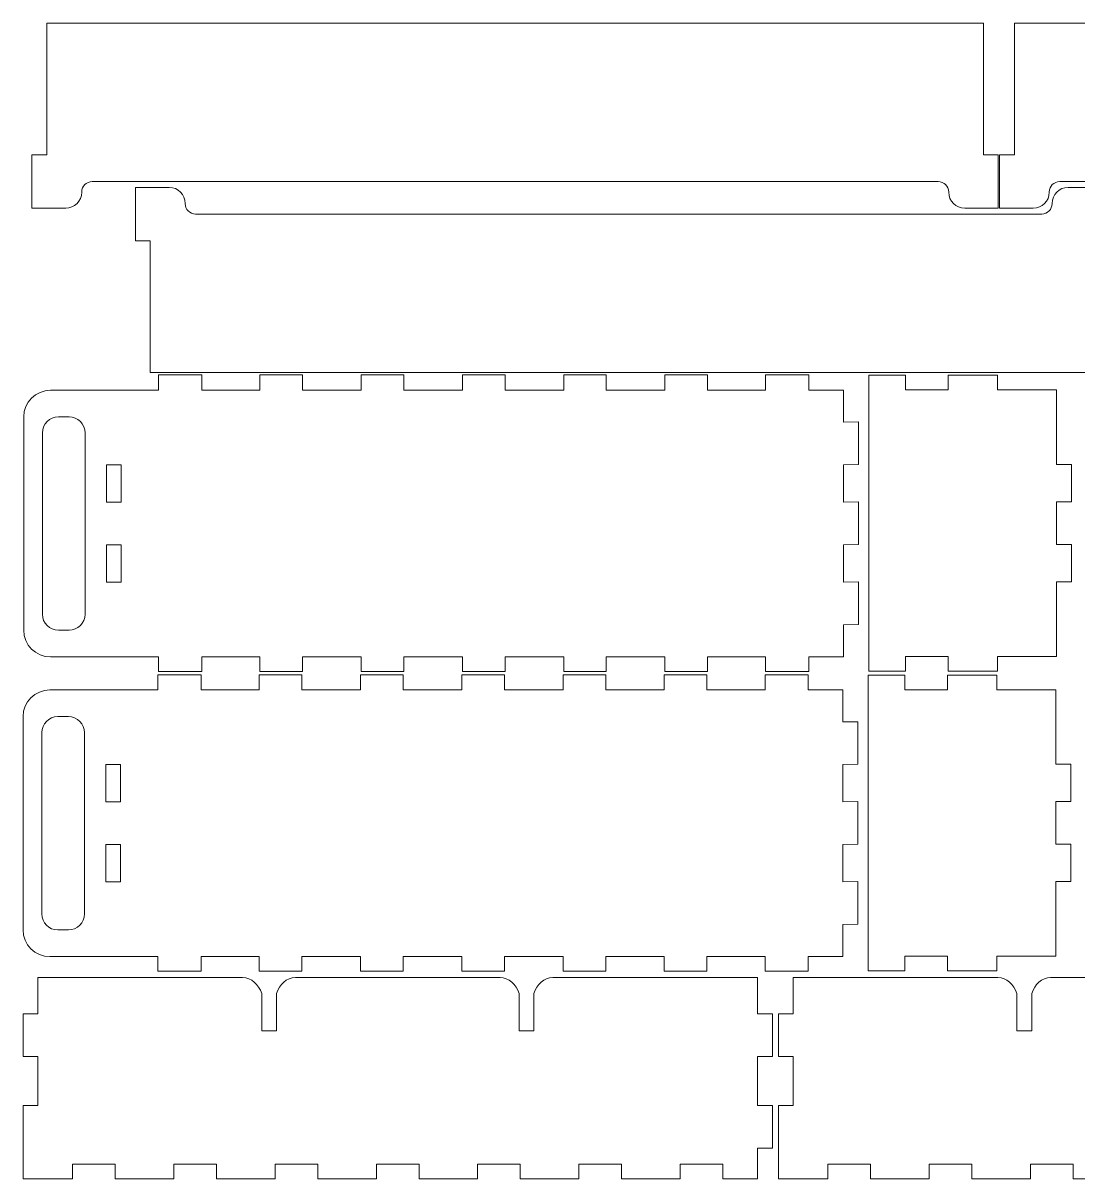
# Model space of a CAD drawing. Header units: inches. Extents: x 0 to 810, y -454 to -1.
# Drawn here: x 0 to 197.9, y -453.6 to -236.8 of the extents above; entities that cross this region are included whole.
import ezdxf

# ---------------------------------------------------------------- set-up
doc = ezdxf.new("R2010")
doc.units = ezdxf.units.IN
doc.header["$MEASUREMENT"] = 0
doc.layers.add('Layer 1', color=7, linetype='Continuous')

# ---------------------------------------------------------------- blocks, each defined once
blk = doc.blocks.new('block 34')
at = {"layer": 'Layer 1', "lineweight": 0}
blk.add_open_spline([(131.28, -453.57), (131.28, -453.57), (137.78, -453.57), (137.78, -453.57), (137.78, -453.57), (137.78, -450.81), (137.78, -450.81), (137.78, -450.81), (137.78, -450.81), (137.78, -450.81), (137.78, -450.81), (137.78, -447.82), (137.78, -447.82), (137.78, -447.82), (140.57, -447.82), (140.57, -447.82), (140.57, -447.82), (140.57, -439.82), (140.57, -439.82), (140.57, -439.82), (137.78, -439.82), (137.78, -439.82), (137.78, -439.82), (137.78, -430.59), (137.78, -430.59), (137.78, -430.59), (140.57, -430.59), (140.57, -430.59), (140.57, -430.59), (140.57, -422.59), (140.57, -422.59), (140.57, -422.59), (137.78, -422.59), (137.78, -422.59), (137.78, -422.59), (137.78, -415.81), (137.78, -415.81), (137.78, -415.81), (99.38, -415.81), (99.38, -415.81), (97.72, -415.81), (96.38, -417.15), (95.8, -418.81), (95.8, -418.81), (95.8, -425.81), (95.8, -425.81), (95.8, -425.81), (93.04, -425.81), (93.04, -425.81), (93.04, -425.81), (93.04, -418.81), (93.04, -418.81), (92.48, -417.15), (91.14, -415.81), (89.48, -415.81), (89.48, -415.81), (51.08, -415.81), (51.08, -415.81), (49.42, -415.81), (48.08, -417.15), (47.53, -418.81), (47.53, -418.81), (47.53, -425.81), (47.53, -425.81), (47.53, -425.81), (44.76, -425.81), (44.76, -425.81), (44.76, -425.81), (44.76, -418.81), (44.76, -418.81), (44.18, -417.15), (42.84, -415.81), (41.18, -415.81), (41.18, -415.81), (2.78, -415.81), (2.78, -415.81), (2.78, -415.81), (2.78, -422.59), (2.78, -422.59), (2.78, -422.59), (0.02, -422.59), (0.02, -422.59), (0.02, -422.59), (0.02, -430.59), (0.02, -430.59), (0.02, -430.59), (2.78, -430.59), (2.78, -430.59), (2.78, -430.59), (2.78, -439.82), (2.78, -439.82), (2.78, -439.82), (0.02, -439.82), (0.02, -439.82), (0.02, -439.82), (0.02, -450.81), (0.02, -450.81), (0.02, -450.81), (0.02, -453.57), (0.02, -453.57), (0.02, -453.57), (2.78, -453.57), (2.78, -453.57), (2.78, -453.57), (9.28, -453.57), (9.28, -453.57), (9.28, -453.57), (9.28, -450.81), (9.28, -450.81), (9.28, -450.81), (17.28, -450.81), (17.28, -450.81), (17.28, -450.81), (17.28, -453.57), (17.28, -453.57), (17.28, -453.57), (28.28, -453.57), (28.28, -453.57), (28.28, -453.57), (28.28, -450.81), (28.28, -450.81), (28.28, -450.81), (36.28, -450.81), (36.28, -450.81), (36.28, -450.81), (36.28, -453.57), (36.28, -453.57), (36.28, -453.57), (47.28, -453.57), (47.28, -453.57), (47.28, -453.57), (47.28, -450.81), (47.28, -450.81), (47.28, -450.81), (55.28, -450.81), (55.28, -450.81), (55.28, -450.81), (55.28, -453.57), (55.28, -453.57), (55.28, -453.57), (66.28, -453.57), (66.28, -453.57), (66.28, -453.57), (66.28, -450.81), (66.28, -450.81), (66.28, -450.81), (74.28, -450.81), (74.28, -450.81), (74.28, -450.81), (74.28, -453.57), (74.28, -453.57), (74.28, -453.57), (85.28, -453.57), (85.28, -453.57), (85.28, -453.57), (85.28, -450.81), (85.28, -450.81), (85.28, -450.81), (93.28, -450.81), (93.28, -450.81), (93.28, -450.81), (93.28, -453.57), (93.28, -453.57), (93.28, -453.57), (104.28, -453.57), (104.28, -453.57), (104.28, -453.57), (104.28, -450.81), (104.28, -450.81), (104.28, -450.81), (112.28, -450.81), (112.28, -450.81), (112.28, -450.81), (112.28, -453.57), (112.28, -453.57), (112.28, -453.57), (123.28, -453.57), (123.28, -453.57), (123.28, -453.57), (123.28, -450.81), (123.28, -450.81), (123.28, -450.81), (131.28, -450.81), (131.28, -450.81), (131.28, -450.81), (131.28, -453.57), (131.28, -453.57)], degree=3, knots=[0, 0, 0, 0, 1, 1, 1, 2, 2, 2, 3, 3, 3, 4, 4, 4, 5, 5, 5, 6, 6, 6, 7, 7, 7, 8, 8, 8, 9, 9, 9, 10, 10, 10, 11, 11, 11, 12, 12, 12, 13, 13, 13, 14, 14, 14, 15, 15, 15, 16, 16, 16, 17, 17, 17, 18, 18, 18, 19, 19, 19, 20, 20, 20, 21, 21, 21, 22, 22, 22, 23, 23, 23, 24, 24, 24, 25, 25, 25, 26, 26, 26, 27, 27, 27, 28, 28, 28, 29, 29, 29, 30, 30, 30, 31, 31, 31, 32, 32, 32, 33, 33, 33, 34, 34, 34, 35, 35, 35, 36, 36, 36, 37, 37, 37, 38, 38, 38, 39, 39, 39, 40, 40, 40, 41, 41, 41, 42, 42, 42, 43, 43, 43, 44, 44, 44, 45, 45, 45, 46, 46, 46, 47, 47, 47, 48, 48, 48, 49, 49, 49, 50, 50, 50, 51, 51, 51, 52, 52, 52, 53, 53, 53, 54, 54, 54, 55, 55, 55, 56, 56, 56, 57, 57, 57, 58, 58, 58, 59, 59, 59, 60, 60, 60, 61, 61, 61, 62, 62, 62, 62], dxfattribs=at)
blk = doc.blocks.new('block 35')
at = {"layer": 'Layer 1', "lineweight": 0}
for points in [[(18.42, -319.68), (18.42, -326.68), (15.62, -326.68), (15.62, -319.68), (18.42, -319.68)], [(18.42, -334.68), (18.42, -341.68), (15.62, -341.68), (15.62, -334.68), (18.42, -334.68)]]:
    blk.add_lwpolyline(points, dxfattribs=at)
for points, knots in [([(139.31, -358.43), (139.31, -358.43), (147.42, -358.43), (147.42, -358.43), (147.42, -358.43), (147.42, -355.68), (147.42, -355.68), (147.42, -355.68), (153.92, -355.68), (153.92, -355.68), (153.92, -355.68), (153.92, -349.68), (153.92, -349.68), (153.92, -349.68), (156.73, -349.62), (156.73, -349.62), (156.73, -349.62), (156.73, -341.62), (156.73, -341.62), (156.73, -341.62), (153.92, -341.68), (153.92, -341.68), (153.92, -341.68), (153.92, -334.68), (153.92, -334.68), (153.92, -334.68), (156.73, -334.62), (156.73, -334.62), (156.73, -334.62), (156.73, -326.62), (156.73, -326.62), (156.73, -326.62), (153.92, -326.68), (153.92, -326.68), (153.92, -326.68), (153.92, -319.68), (153.92, -319.68), (153.92, -319.68), (156.73, -319.62), (156.73, -319.62), (156.73, -319.62), (156.73, -311.62), (156.73, -311.62), (156.73, -311.62), (153.92, -311.68), (153.92, -311.68), (153.92, -311.68), (153.92, -305.68), (153.92, -305.68), (153.92, -305.68), (147.42, -305.68), (147.42, -305.68), (147.42, -305.68), (147.42, -302.81), (147.42, -302.81), (147.42, -302.81), (139.31, -302.81), (139.31, -302.81), (139.31, -302.81), (139.31, -305.68), (139.31, -305.68), (139.31, -305.68), (128.42, -305.68), (128.42, -305.68), (128.42, -305.68), (128.42, -302.81), (128.42, -302.81), (128.42, -302.81), (120.42, -302.81), (120.42, -302.81), (120.42, -302.81), (120.42, -305.68), (120.42, -305.68), (120.42, -305.68), (109.42, -305.68), (109.42, -305.68), (109.42, -305.68), (109.42, -302.81), (109.42, -302.81), (109.42, -302.81), (101.42, -302.81), (101.42, -302.81), (101.42, -302.81), (101.42, -305.68), (101.42, -305.68), (101.42, -305.68), (90.42, -305.68), (90.42, -305.68), (90.42, -305.68), (90.42, -302.81), (90.42, -302.81), (90.42, -302.81), (82.42, -302.81), (82.42, -302.81), (82.42, -302.81), (82.42, -305.68), (82.42, -305.68), (82.42, -305.68), (71.42, -305.68), (71.42, -305.68), (71.42, -305.68), (71.42, -302.81), (71.42, -302.81), (71.42, -302.81), (63.42, -302.81), (63.42, -302.81), (63.42, -302.81), (63.42, -305.68), (63.42, -305.68), (63.42, -305.68), (52.42, -305.68), (52.42, -305.68), (52.42, -305.68), (52.42, -302.81), (52.42, -302.81), (52.42, -302.81), (44.42, -302.81), (44.42, -302.81), (44.42, -302.81), (44.42, -305.68), (44.42, -305.68), (44.42, -305.68), (33.52, -305.68), (33.52, -305.68), (33.52, -305.68), (33.52, -302.81), (33.52, -302.81), (33.52, -302.81), (25.42, -302.81), (25.42, -302.81), (25.42, -302.81), (25.42, -305.68), (25.42, -305.68), (25.42, -305.68), (15.12, -305.68), (15.12, -305.68), (15.12, -305.68), (10.12, -305.68), (10.12, -305.68), (10.12, -305.68), (8.12, -305.68), (8.12, -305.68), (8.12, -305.68), (5.12, -305.68), (5.12, -305.68), (2.36, -305.68), (0.12, -307.92), (0.12, -310.68), (0.12, -310.68), (0.12, -350.68), (0.12, -350.68), (0.12, -353.44), (2.36, -355.68), (5.12, -355.68), (5.12, -355.68), (8.12, -355.68), (8.12, -355.68), (8.12, -355.68), (10.12, -355.68), (10.12, -355.68), (10.12, -355.68), (15.12, -355.68), (15.12, -355.68), (15.12, -355.68), (25.42, -355.68), (25.42, -355.68), (25.42, -355.68), (25.42, -358.43), (25.42, -358.43), (25.42, -358.43), (33.52, -358.43), (33.52, -358.43), (33.52, -358.43), (33.52, -355.68), (33.52, -355.68), (33.52, -355.68), (44.42, -355.68), (44.42, -355.68), (44.42, -355.68), (44.42, -358.43), (44.42, -358.43), (44.42, -358.43), (52.42, -358.43), (52.42, -358.43), (52.42, -358.43), (52.42, -355.68), (52.42, -355.68), (52.42, -355.68), (63.42, -355.68), (63.42, -355.68), (63.42, -355.68), (63.42, -358.43), (63.42, -358.43), (63.42, -358.43), (71.42, -358.43), (71.42, -358.43), (71.42, -358.43), (71.42, -355.68), (71.42, -355.68), (71.42, -355.68), (82.42, -355.68), (82.42, -355.68), (82.42, -355.68), (82.42, -358.43), (82.42, -358.43), (82.42, -358.43), (90.42, -358.43), (90.42, -358.43), (90.42, -358.43), (90.42, -355.68), (90.42, -355.68), (90.42, -355.68), (101.42, -355.68), (101.42, -355.68), (101.42, -355.68), (101.42, -358.43), (101.42, -358.43), (101.42, -358.43), (109.42, -358.43), (109.42, -358.43), (109.42, -358.43), (109.42, -355.68), (109.42, -355.68), (109.42, -355.68), (120.42, -355.68), (120.42, -355.68), (120.42, -355.68), (120.42, -358.43), (120.42, -358.43), (120.42, -358.43), (128.42, -358.43), (128.42, -358.43), (128.42, -358.43), (128.42, -355.68), (128.42, -355.68), (128.42, -355.68), (139.31, -355.68), (139.31, -355.68), (139.31, -355.68), (139.31, -358.43), (139.31, -358.43)], [0, 0, 0, 0, 1, 1, 1, 2, 2, 2, 3, 3, 3, 4, 4, 4, 5, 5, 5, 6, 6, 6, 7, 7, 7, 8, 8, 8, 9, 9, 9, 10, 10, 10, 11, 11, 11, 12, 12, 12, 13, 13, 13, 14, 14, 14, 15, 15, 15, 16, 16, 16, 17, 17, 17, 18, 18, 18, 19, 19, 19, 20, 20, 20, 21, 21, 21, 22, 22, 22, 23, 23, 23, 24, 24, 24, 25, 25, 25, 26, 26, 26, 27, 27, 27, 28, 28, 28, 29, 29, 29, 30, 30, 30, 31, 31, 31, 32, 32, 32, 33, 33, 33, 34, 34, 34, 35, 35, 35, 36, 36, 36, 37, 37, 37, 38, 38, 38, 39, 39, 39, 40, 40, 40, 41, 41, 41, 42, 42, 42, 43, 43, 43, 44, 44, 44, 45, 45, 45, 46, 46, 46, 47, 47, 47, 48, 48, 48, 49, 49, 49, 50, 50, 50, 51, 51, 51, 52, 52, 52, 53, 53, 53, 54, 54, 54, 55, 55, 55, 56, 56, 56, 57, 57, 57, 58, 58, 58, 59, 59, 59, 60, 60, 60, 61, 61, 61, 62, 62, 62, 63, 63, 63, 64, 64, 64, 65, 65, 65, 66, 66, 66, 67, 67, 67, 68, 68, 68, 69, 69, 69, 70, 70, 70, 71, 71, 71, 72, 72, 72, 73, 73, 73, 74, 74, 74, 75, 75, 75, 76, 76, 76, 77, 77, 77, 78, 78, 78, 79, 79, 79, 80, 80, 80, 80]), ([(6.62, -350.68), (4.96, -350.68), (3.62, -349.34), (3.62, -347.68), (3.62, -347.68), (3.62, -313.68), (3.62, -313.68), (3.62, -312.03), (4.96, -310.68), (6.62, -310.68), (6.62, -310.68), (8.62, -310.68), (8.62, -310.68), (10.27, -310.68), (11.62, -312.03), (11.62, -313.68), (11.62, -313.68), (11.62, -347.68), (11.62, -347.68), (11.62, -349.34), (10.27, -350.68), (8.62, -350.68), (8.62, -350.68), (6.62, -350.68), (6.62, -350.68)], [0, 0, 0, 0, 1, 1, 1, 2, 2, 2, 3, 3, 3, 4, 4, 4, 5, 5, 5, 6, 6, 6, 7, 7, 7, 8, 8, 8, 8])]:
    blk.add_open_spline(points, degree=3, knots=knots, dxfattribs=at)
blk = doc.blocks.new('block 36')
at = {"layer": 'Layer 1', "lineweight": 0}
for points in [[(18.3, -375.89), (18.3, -382.89), (15.5, -382.89), (15.5, -375.89), (18.3, -375.89)], [(18.3, -390.89), (18.3, -397.89), (15.5, -397.89), (15.5, -390.89), (18.3, -390.89)]]:
    blk.add_lwpolyline(points, dxfattribs=at)
for points, knots in [([(139.19, -414.64), (139.19, -414.64), (147.3, -414.64), (147.3, -414.64), (147.3, -414.64), (147.3, -411.89), (147.3, -411.89), (147.3, -411.89), (153.8, -411.89), (153.8, -411.89), (153.8, -411.89), (153.8, -405.89), (153.8, -405.89), (153.8, -405.89), (156.61, -405.83), (156.61, -405.83), (156.61, -405.83), (156.61, -397.83), (156.61, -397.83), (156.61, -397.83), (153.8, -397.89), (153.8, -397.89), (153.8, -397.89), (153.8, -390.89), (153.8, -390.89), (153.8, -390.89), (156.61, -390.83), (156.61, -390.83), (156.61, -390.83), (156.61, -382.83), (156.61, -382.83), (156.61, -382.83), (153.8, -382.89), (153.8, -382.89), (153.8, -382.89), (153.8, -375.89), (153.8, -375.89), (153.8, -375.89), (156.61, -375.83), (156.61, -375.83), (156.61, -375.83), (156.61, -367.83), (156.61, -367.83), (156.61, -367.83), (153.8, -367.89), (153.8, -367.89), (153.8, -367.89), (153.8, -361.89), (153.8, -361.89), (153.8, -361.89), (147.3, -361.89), (147.3, -361.89), (147.3, -361.89), (147.3, -359.02), (147.3, -359.02), (147.3, -359.02), (139.19, -359.02), (139.19, -359.02), (139.19, -359.02), (139.19, -361.89), (139.19, -361.89), (139.19, -361.89), (128.3, -361.89), (128.3, -361.89), (128.3, -361.89), (128.3, -359.02), (128.3, -359.02), (128.3, -359.02), (120.3, -359.02), (120.3, -359.02), (120.3, -359.02), (120.3, -361.89), (120.3, -361.89), (120.3, -361.89), (109.3, -361.89), (109.3, -361.89), (109.3, -361.89), (109.3, -359.02), (109.3, -359.02), (109.3, -359.02), (101.3, -359.02), (101.3, -359.02), (101.3, -359.02), (101.3, -361.89), (101.3, -361.89), (101.3, -361.89), (90.3, -361.89), (90.3, -361.89), (90.3, -361.89), (90.3, -359.02), (90.3, -359.02), (90.3, -359.02), (82.3, -359.02), (82.3, -359.02), (82.3, -359.02), (82.3, -361.89), (82.3, -361.89), (82.3, -361.89), (71.3, -361.89), (71.3, -361.89), (71.3, -361.89), (71.3, -359.02), (71.3, -359.02), (71.3, -359.02), (63.3, -359.02), (63.3, -359.02), (63.3, -359.02), (63.3, -361.89), (63.3, -361.89), (63.3, -361.89), (52.3, -361.89), (52.3, -361.89), (52.3, -361.89), (52.3, -359.02), (52.3, -359.02), (52.3, -359.02), (44.3, -359.02), (44.3, -359.02), (44.3, -359.02), (44.3, -361.89), (44.3, -361.89), (44.3, -361.89), (33.4, -361.89), (33.4, -361.89), (33.4, -361.89), (33.4, -359.02), (33.4, -359.02), (33.4, -359.02), (25.3, -359.02), (25.3, -359.02), (25.3, -359.02), (25.3, -361.89), (25.3, -361.89), (25.3, -361.89), (15, -361.89), (15, -361.89), (15, -361.89), (10, -361.89), (10, -361.89), (10, -361.89), (8, -361.89), (8, -361.89), (8, -361.89), (5, -361.89), (5, -361.89), (2.24, -361.89), (0, -364.13), (0, -366.89), (0, -366.89), (0, -406.89), (0, -406.89), (0, -409.65), (2.24, -411.89), (5, -411.89), (5, -411.89), (8, -411.89), (8, -411.89), (8, -411.89), (10, -411.89), (10, -411.89), (10, -411.89), (15, -411.89), (15, -411.89), (15, -411.89), (25.3, -411.89), (25.3, -411.89), (25.3, -411.89), (25.3, -414.64), (25.3, -414.64), (25.3, -414.64), (33.4, -414.64), (33.4, -414.64), (33.4, -414.64), (33.4, -411.89), (33.4, -411.89), (33.4, -411.89), (44.3, -411.89), (44.3, -411.89), (44.3, -411.89), (44.3, -414.64), (44.3, -414.64), (44.3, -414.64), (52.3, -414.64), (52.3, -414.64), (52.3, -414.64), (52.3, -411.89), (52.3, -411.89), (52.3, -411.89), (63.3, -411.89), (63.3, -411.89), (63.3, -411.89), (63.3, -414.64), (63.3, -414.64), (63.3, -414.64), (71.3, -414.64), (71.3, -414.64), (71.3, -414.64), (71.3, -411.89), (71.3, -411.89), (71.3, -411.89), (82.3, -411.89), (82.3, -411.89), (82.3, -411.89), (82.3, -414.64), (82.3, -414.64), (82.3, -414.64), (90.3, -414.64), (90.3, -414.64), (90.3, -414.64), (90.3, -411.89), (90.3, -411.89), (90.3, -411.89), (101.3, -411.89), (101.3, -411.89), (101.3, -411.89), (101.3, -414.64), (101.3, -414.64), (101.3, -414.64), (109.3, -414.64), (109.3, -414.64), (109.3, -414.64), (109.3, -411.89), (109.3, -411.89), (109.3, -411.89), (120.3, -411.89), (120.3, -411.89), (120.3, -411.89), (120.3, -414.64), (120.3, -414.64), (120.3, -414.64), (128.3, -414.64), (128.3, -414.64), (128.3, -414.64), (128.3, -411.89), (128.3, -411.89), (128.3, -411.89), (139.19, -411.89), (139.19, -411.89), (139.19, -411.89), (139.19, -414.64), (139.19, -414.64)], [0, 0, 0, 0, 1, 1, 1, 2, 2, 2, 3, 3, 3, 4, 4, 4, 5, 5, 5, 6, 6, 6, 7, 7, 7, 8, 8, 8, 9, 9, 9, 10, 10, 10, 11, 11, 11, 12, 12, 12, 13, 13, 13, 14, 14, 14, 15, 15, 15, 16, 16, 16, 17, 17, 17, 18, 18, 18, 19, 19, 19, 20, 20, 20, 21, 21, 21, 22, 22, 22, 23, 23, 23, 24, 24, 24, 25, 25, 25, 26, 26, 26, 27, 27, 27, 28, 28, 28, 29, 29, 29, 30, 30, 30, 31, 31, 31, 32, 32, 32, 33, 33, 33, 34, 34, 34, 35, 35, 35, 36, 36, 36, 37, 37, 37, 38, 38, 38, 39, 39, 39, 40, 40, 40, 41, 41, 41, 42, 42, 42, 43, 43, 43, 44, 44, 44, 45, 45, 45, 46, 46, 46, 47, 47, 47, 48, 48, 48, 49, 49, 49, 50, 50, 50, 51, 51, 51, 52, 52, 52, 53, 53, 53, 54, 54, 54, 55, 55, 55, 56, 56, 56, 57, 57, 57, 58, 58, 58, 59, 59, 59, 60, 60, 60, 61, 61, 61, 62, 62, 62, 63, 63, 63, 64, 64, 64, 65, 65, 65, 66, 66, 66, 67, 67, 67, 68, 68, 68, 69, 69, 69, 70, 70, 70, 71, 71, 71, 72, 72, 72, 73, 73, 73, 74, 74, 74, 75, 75, 75, 76, 76, 76, 77, 77, 77, 78, 78, 78, 79, 79, 79, 80, 80, 80, 80]), ([(6.5, -406.89), (4.84, -406.89), (3.5, -405.54), (3.5, -403.89), (3.5, -403.89), (3.5, -369.89), (3.5, -369.89), (3.5, -368.23), (4.84, -366.89), (6.5, -366.89), (6.5, -366.89), (8.5, -366.89), (8.5, -366.89), (10.16, -366.89), (11.5, -368.23), (11.5, -369.89), (11.5, -369.89), (11.5, -403.89), (11.5, -403.89), (11.5, -405.54), (10.16, -406.89), (8.5, -406.89), (8.5, -406.89), (6.5, -406.89), (6.5, -406.89)], [0, 0, 0, 0, 1, 1, 1, 2, 2, 2, 3, 3, 3, 4, 4, 4, 5, 5, 5, 6, 6, 6, 7, 7, 7, 8, 8, 8, 8])]:
    blk.add_open_spline(points, degree=3, knots=knots, dxfattribs=at)
blk = doc.blocks.new('block 40')
at = {"layer": 'Layer 1', "lineweight": 0}
blk.add_open_spline([(272.98, -453.57), (272.98, -453.57), (279.48, -453.57), (279.48, -453.57), (279.48, -453.57), (279.48, -450.81), (279.48, -450.81), (279.48, -450.81), (279.48, -450.81), (279.48, -450.81), (279.48, -450.81), (279.48, -447.82), (279.48, -447.82), (279.48, -447.82), (282.27, -447.82), (282.27, -447.82), (282.27, -447.82), (282.27, -439.82), (282.27, -439.82), (282.27, -439.82), (279.48, -439.82), (279.48, -439.82), (279.48, -439.82), (279.48, -430.59), (279.48, -430.59), (279.48, -430.59), (282.27, -430.59), (282.27, -430.59), (282.27, -430.59), (282.27, -422.59), (282.27, -422.59), (282.27, -422.59), (279.48, -422.59), (279.48, -422.59), (279.48, -422.59), (279.48, -415.81), (279.48, -415.81), (279.48, -415.81), (241.08, -415.81), (241.08, -415.81), (239.42, -415.81), (238.08, -417.15), (237.5, -418.81), (237.5, -418.81), (237.5, -425.81), (237.5, -425.81), (237.5, -425.81), (234.73, -425.81), (234.73, -425.81), (234.73, -425.81), (234.73, -418.81), (234.73, -418.81), (234.18, -417.15), (232.84, -415.81), (231.18, -415.81), (231.18, -415.81), (192.78, -415.81), (192.78, -415.81), (191.12, -415.81), (189.78, -417.15), (189.23, -418.81), (189.23, -418.81), (189.23, -425.81), (189.23, -425.81), (189.23, -425.81), (186.46, -425.81), (186.46, -425.81), (186.46, -425.81), (186.46, -418.81), (186.46, -418.81), (185.88, -417.15), (184.54, -415.81), (182.88, -415.81), (182.88, -415.81), (144.48, -415.81), (144.48, -415.81), (144.48, -415.81), (144.48, -422.59), (144.48, -422.59), (144.48, -422.59), (141.72, -422.59), (141.72, -422.59), (141.72, -422.59), (141.72, -430.59), (141.72, -430.59), (141.72, -430.59), (144.48, -430.59), (144.48, -430.59), (144.48, -430.59), (144.48, -439.82), (144.48, -439.82), (144.48, -439.82), (141.72, -439.82), (141.72, -439.82), (141.72, -439.82), (141.72, -450.81), (141.72, -450.81), (141.72, -450.81), (141.72, -453.57), (141.72, -453.57), (141.72, -453.57), (144.48, -453.57), (144.48, -453.57), (144.48, -453.57), (150.98, -453.57), (150.98, -453.57), (150.98, -453.57), (150.98, -450.81), (150.98, -450.81), (150.98, -450.81), (158.98, -450.81), (158.98, -450.81), (158.98, -450.81), (158.98, -453.57), (158.98, -453.57), (158.98, -453.57), (169.98, -453.57), (169.98, -453.57), (169.98, -453.57), (169.98, -450.81), (169.98, -450.81), (169.98, -450.81), (177.98, -450.81), (177.98, -450.81), (177.98, -450.81), (177.98, -453.57), (177.98, -453.57), (177.98, -453.57), (188.98, -453.57), (188.98, -453.57), (188.98, -453.57), (188.98, -450.81), (188.98, -450.81), (188.98, -450.81), (196.98, -450.81), (196.98, -450.81), (196.98, -450.81), (196.98, -453.57), (196.98, -453.57), (196.98, -453.57), (207.98, -453.57), (207.98, -453.57), (207.98, -453.57), (207.98, -450.81), (207.98, -450.81), (207.98, -450.81), (215.98, -450.81), (215.98, -450.81), (215.98, -450.81), (215.98, -453.57), (215.98, -453.57), (215.98, -453.57), (226.98, -453.57), (226.98, -453.57), (226.98, -453.57), (226.98, -450.81), (226.98, -450.81), (226.98, -450.81), (234.98, -450.81), (234.98, -450.81), (234.98, -450.81), (234.98, -453.57), (234.98, -453.57), (234.98, -453.57), (245.98, -453.57), (245.98, -453.57), (245.98, -453.57), (245.98, -450.81), (245.98, -450.81), (245.98, -450.81), (253.98, -450.81), (253.98, -450.81), (253.98, -450.81), (253.98, -453.57), (253.98, -453.57), (253.98, -453.57), (264.98, -453.57), (264.98, -453.57), (264.98, -453.57), (264.98, -450.81), (264.98, -450.81), (264.98, -450.81), (272.98, -450.81), (272.98, -450.81), (272.98, -450.81), (272.98, -453.57), (272.98, -453.57)], degree=3, knots=[0, 0, 0, 0, 1, 1, 1, 2, 2, 2, 3, 3, 3, 4, 4, 4, 5, 5, 5, 6, 6, 6, 7, 7, 7, 8, 8, 8, 9, 9, 9, 10, 10, 10, 11, 11, 11, 12, 12, 12, 13, 13, 13, 14, 14, 14, 15, 15, 15, 16, 16, 16, 17, 17, 17, 18, 18, 18, 19, 19, 19, 20, 20, 20, 21, 21, 21, 22, 22, 22, 23, 23, 23, 24, 24, 24, 25, 25, 25, 26, 26, 26, 27, 27, 27, 28, 28, 28, 29, 29, 29, 30, 30, 30, 31, 31, 31, 32, 32, 32, 33, 33, 33, 34, 34, 34, 35, 35, 35, 36, 36, 36, 37, 37, 37, 38, 38, 38, 39, 39, 39, 40, 40, 40, 41, 41, 41, 42, 42, 42, 43, 43, 43, 44, 44, 44, 45, 45, 45, 46, 46, 46, 47, 47, 47, 48, 48, 48, 49, 49, 49, 50, 50, 50, 51, 51, 51, 52, 52, 52, 53, 53, 53, 54, 54, 54, 55, 55, 55, 56, 56, 56, 57, 57, 57, 58, 58, 58, 59, 59, 59, 60, 60, 60, 61, 61, 61, 62, 62, 62, 62], dxfattribs=at)

msp = doc.modelspace()

# ---------------------------------------------------------------- linework, layer by layer
at = {"layer": 'Layer 1', "lineweight": 0}
for points in [[(190.8, -305.62), (182.8, -305.62), (182.8, -302.87), (173.57, -302.87), (173.57, -305.62), (165.57, -305.62), (165.57, -302.87), (158.69, -302.87), (158.69, -305.62), (158.69, -305.62), (158.69, -355.62), (158.69, -358.38), (165.57, -358.38), (165.57, -355.62), (173.57, -355.62), (173.57, -358.38), (182.8, -358.38), (182.8, -355.62), (190.8, -355.62), (193.89, -355.62), (193.89, -341.62), (196.71, -341.62), (196.71, -334.62), (193.89, -334.62), (193.89, -326.62), (196.71, -326.62), (196.71, -319.62), (193.89, -319.62), (193.89, -311.62), (193.89, -305.62), (190.8, -305.62)], [(190.69, -361.83), (182.69, -361.83), (182.69, -359.08), (173.45, -359.08), (173.45, -361.83), (165.45, -361.83), (165.45, -359.08), (158.57, -359.08), (158.57, -361.83), (158.57, -361.83), (158.57, -411.83), (158.57, -414.58), (165.45, -414.58), (165.45, -411.83), (173.45, -411.83), (173.45, -414.58), (182.69, -414.58), (182.69, -411.83), (190.69, -411.83), (193.77, -411.83), (193.77, -397.83), (196.59, -397.83), (196.59, -390.83), (193.77, -390.83), (193.77, -382.83), (196.59, -382.83), (196.59, -375.83), (193.77, -375.83), (193.77, -367.83), (193.77, -361.83), (190.69, -361.83)]]:
    msp.add_lwpolyline(points, dxfattribs=at)
for points, knots in [([(4.44, -236.83), (4.44, -236.83), (4.44, -261.55), (4.44, -261.55), (4.44, -261.55), (4.44, -261.55), (4.44, -261.55), (4.44, -261.55), (1.62, -261.55), (1.62, -261.55), (1.62, -261.55), (1.62, -271.55), (1.62, -271.55), (1.62, -271.55), (4.44, -271.55), (4.44, -271.55), (4.44, -271.55), (7.99, -271.55), (7.99, -271.55), (9.65, -271.55), (10.99, -270.2), (10.99, -268.55), (10.99, -268.55), (10.99, -268.55), (10.99, -268.55), (10.99, -268.53), (10.99, -268.52), (10.99, -268.51), (10.99, -267.43), (11.87, -266.55), (12.96, -266.55), (12.96, -266.55), (171.68, -266.55), (171.68, -266.55), (172.77, -266.55), (173.65, -267.43), (173.65, -268.51), (173.65, -268.51), (173.65, -268.51), (173.65, -268.51), (173.65, -268.52), (173.65, -268.53), (173.65, -268.55), (173.65, -268.55), (173.65, -268.55), (173.65, -268.55), (173.65, -270.2), (174.99, -271.55), (176.65, -271.55), (176.65, -271.55), (180.2, -271.55), (180.2, -271.55), (180.2, -271.55), (182.95, -271.55), (182.95, -271.55), (182.95, -271.55), (182.95, -261.55), (182.95, -261.55), (182.95, -261.55), (180.2, -261.55), (180.2, -261.55), (180.2, -261.55), (180.2, -261.55), (180.2, -261.55), (180.2, -261.55), (180.2, -236.83), (180.2, -236.83), (180.2, -236.83), (4.44, -236.83), (4.44, -236.83)], [0, 0, 0, 0, 1, 1, 1, 2, 2, 2, 3, 3, 3, 4, 4, 4, 5, 5, 5, 6, 6, 6, 7, 7, 7, 8, 8, 8, 9, 9, 9, 10, 10, 10, 11, 11, 11, 12, 12, 12, 13, 13, 13, 14, 14, 14, 15, 15, 15, 16, 16, 16, 17, 17, 17, 18, 18, 18, 19, 19, 19, 20, 20, 20, 21, 21, 21, 22, 22, 22, 23, 23, 23, 23]), ([(186.48, -236.83), (186.48, -236.83), (185.98, -236.83), (185.98, -236.83), (185.98, -236.83), (185.98, -261.55), (185.98, -261.55), (185.98, -261.55), (185.98, -261.55), (185.98, -261.55), (185.98, -261.55), (183.18, -261.55), (183.18, -261.55), (183.18, -261.55), (183.18, -271.55), (183.18, -271.55), (183.18, -271.55), (185.98, -271.55), (185.98, -271.55), (185.98, -271.55), (189.52, -271.55), (189.52, -271.55), (191.18, -271.55), (192.52, -270.2), (192.52, -268.55), (192.52, -268.55), (192.53, -268.55), (192.53, -268.55), (192.53, -268.53), (192.52, -268.52), (192.52, -268.51), (192.52, -267.43), (193.4, -266.55), (194.49, -266.55), (194.49, -266.55), (416.14, -266.55), (416.14, -266.55), (417.23, -266.55), (418.11, -267.43), (418.11, -268.51), (418.11, -268.51), (418.11, -268.51), (418.11, -268.51), (418.11, -268.52), (418.1, -268.53), (418.1, -268.55), (418.1, -268.55), (418.11, -268.55), (418.11, -268.55), (418.11, -270.2), (419.45, -271.55), (421.11, -271.55), (421.11, -271.55), (424.65, -271.55), (424.65, -271.55), (424.65, -271.55), (427.39, -271.55), (427.39, -271.55), (427.39, -271.55), (427.39, -261.55), (427.39, -261.55), (427.39, -261.55), (424.65, -261.55), (424.65, -261.55), (424.65, -261.55), (424.65, -261.55), (424.65, -261.55), (424.65, -261.55), (424.65, -236.83), (424.65, -236.83), (424.65, -236.83), (424.15, -236.83), (424.15, -236.83), (424.15, -236.83), (186.48, -236.83), (186.48, -236.83)], [0, 0, 0, 0, 1, 1, 1, 2, 2, 2, 3, 3, 3, 4, 4, 4, 5, 5, 5, 6, 6, 6, 7, 7, 7, 8, 8, 8, 9, 9, 9, 10, 10, 10, 11, 11, 11, 12, 12, 12, 13, 13, 13, 14, 14, 14, 15, 15, 15, 16, 16, 16, 17, 17, 17, 18, 18, 18, 19, 19, 19, 20, 20, 20, 21, 21, 21, 22, 22, 22, 23, 23, 23, 24, 24, 24, 25, 25, 25, 25]), ([(199.61, -302.35), (199.61, -302.35), (199.61, -277.64), (199.61, -277.64), (199.61, -277.64), (199.61, -277.64), (199.61, -277.64), (199.61, -277.64), (202.44, -277.64), (202.44, -277.64), (202.44, -277.64), (202.44, -267.64), (202.44, -267.64), (202.44, -267.64), (199.61, -267.64), (199.61, -267.64), (199.61, -267.64), (196.06, -267.64), (196.06, -267.64), (194.41, -267.64), (193.06, -268.98), (193.06, -270.64), (193.06, -270.64), (193.06, -270.64), (193.06, -270.64), (193.06, -270.65), (193.06, -270.66), (193.06, -270.67), (193.06, -271.76), (192.18, -272.64), (191.1, -272.64), (191.1, -272.64), (32.37, -272.64), (32.37, -272.64), (31.28, -272.64), (30.4, -271.76), (30.4, -270.67), (30.4, -270.67), (30.4, -270.67), (30.4, -270.67), (30.4, -270.66), (30.4, -270.65), (30.4, -270.64), (30.4, -270.64), (30.4, -270.64), (30.4, -270.64), (30.4, -268.98), (29.06, -267.64), (27.4, -267.64), (27.4, -267.64), (23.86, -267.64), (23.86, -267.64), (23.86, -267.64), (21.11, -267.64), (21.11, -267.64), (21.11, -267.64), (21.11, -277.64), (21.11, -277.64), (21.11, -277.64), (23.86, -277.64), (23.86, -277.64), (23.86, -277.64), (23.86, -277.64), (23.86, -277.64), (23.86, -277.64), (23.86, -302.35), (23.86, -302.35), (23.86, -302.35), (199.61, -302.35), (199.61, -302.35)], [0, 0, 0, 0, 1, 1, 1, 2, 2, 2, 3, 3, 3, 4, 4, 4, 5, 5, 5, 6, 6, 6, 7, 7, 7, 8, 8, 8, 9, 9, 9, 10, 10, 10, 11, 11, 11, 12, 12, 12, 13, 13, 13, 14, 14, 14, 15, 15, 15, 16, 16, 16, 17, 17, 17, 18, 18, 18, 19, 19, 19, 20, 20, 20, 21, 21, 21, 22, 22, 22, 23, 23, 23, 23])]:
    msp.add_open_spline(points, degree=3, knots=knots, dxfattribs=at)

# ---------------------------------------------------------------- block references
at = {"layer": 'Layer 1'}
for name in ['block 35', 'block 36', 'block 34', 'block 40']:
    msp.add_blockref(name, (0, 0), dxfattribs=at)

doc.saveas('drawing.dxf')
